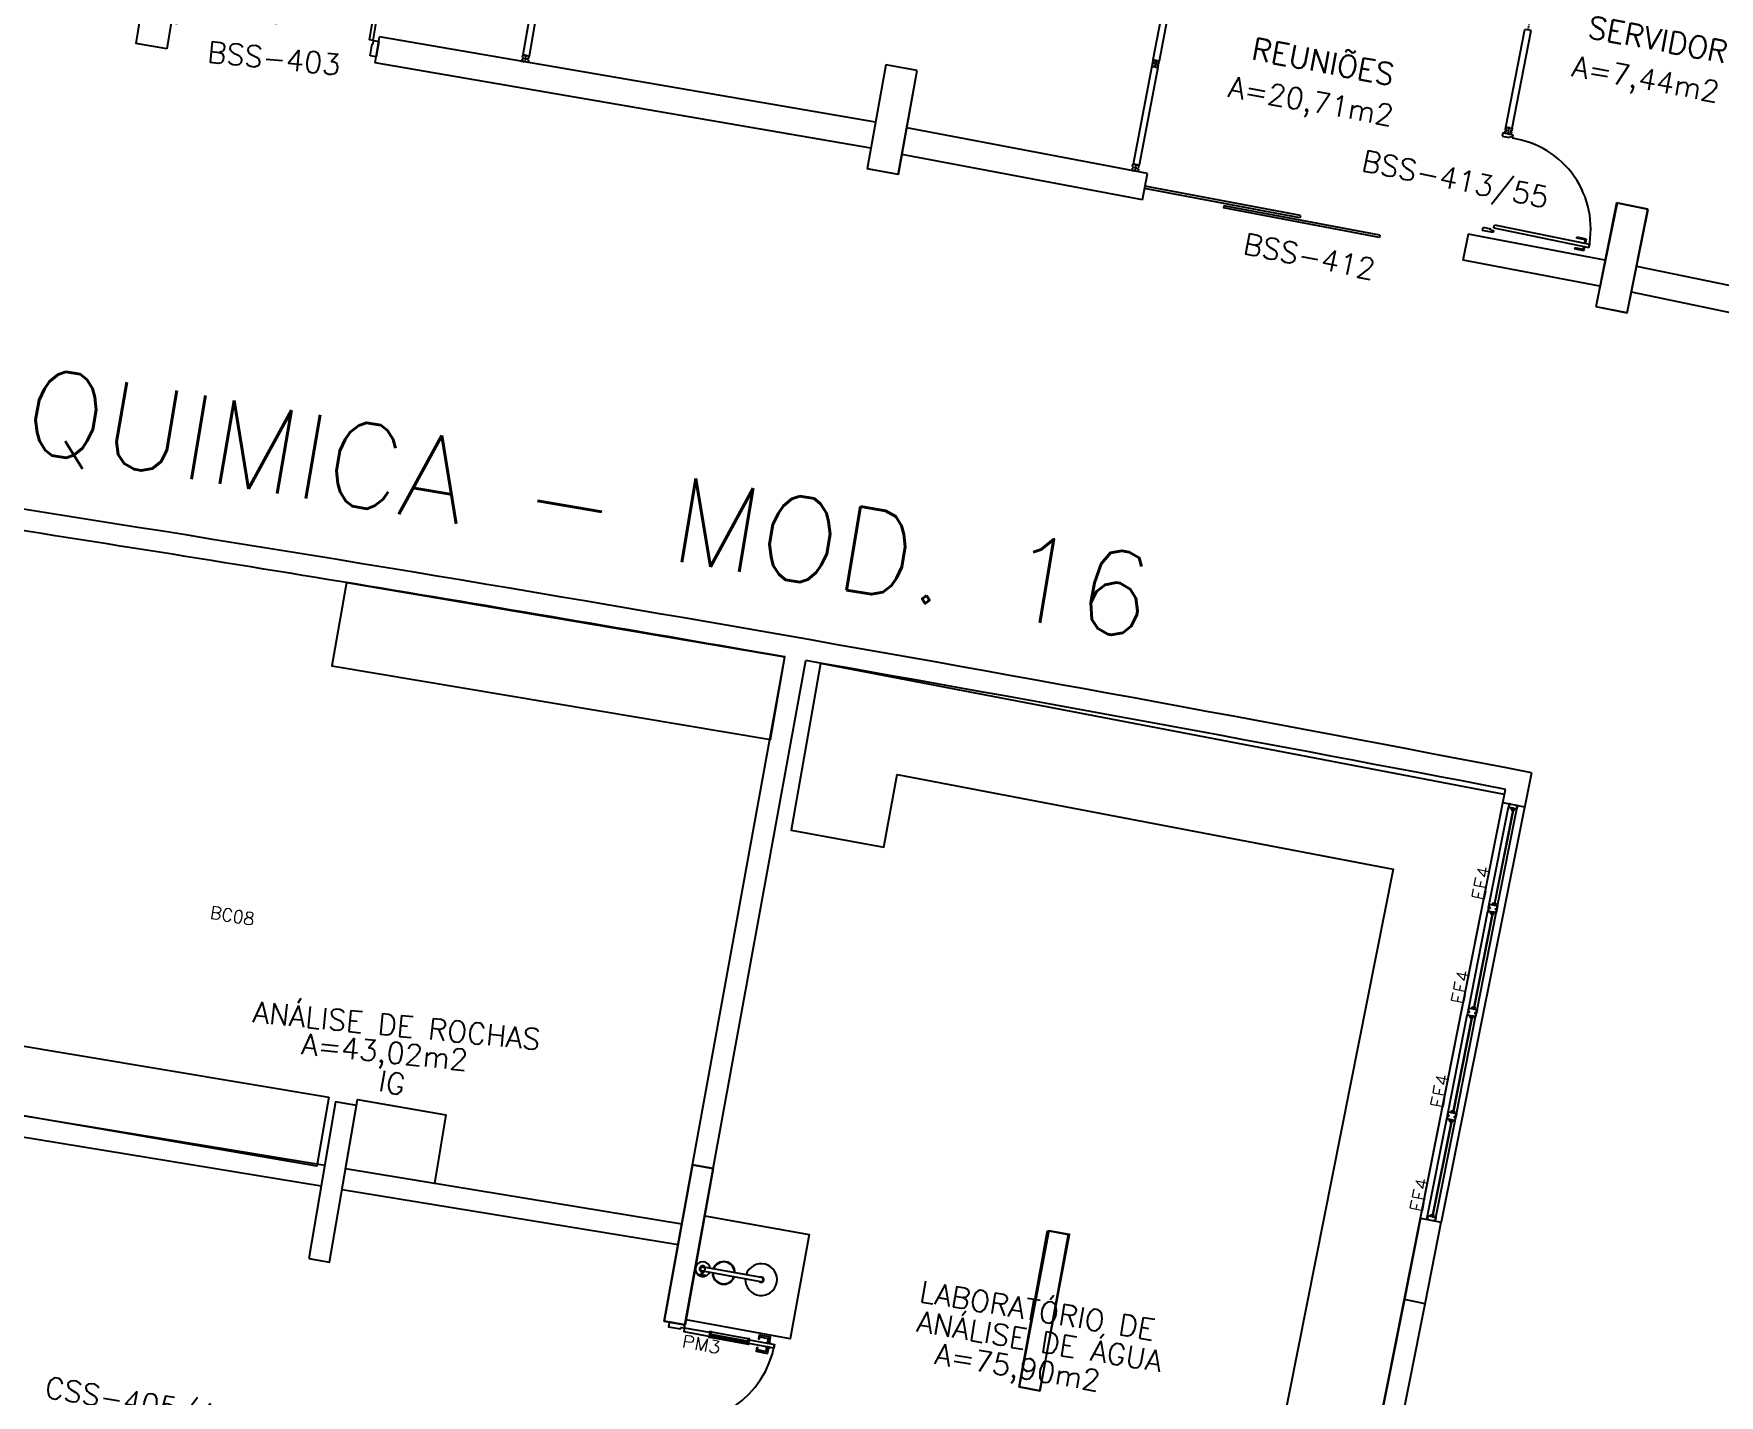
# Model space of a CAD drawing. Extents: x -152 to 150, y 325 to 437.
# Drawn here: x 65.61 to 81.53, y 393.81 to 406.67 of the extents above; entities that cross this region are included whole.
import ezdxf
from ezdxf.enums import TextEntityAlignment as Align

# ---------------------------------------------------------------- set-up
doc = ezdxf.new("R2010")
doc.units = 0
doc.header["$LTSCALE"] = 0.01
doc.header["$MEASUREMENT"] = 0
doc.layers.get('0').update_dxf_attribs({"linetype": 'CONTINUOUS'})
for name, color, linetype in [('ALV', 2, 'CONTINUOUS'), ('AR-BNC', 2, 'CONTINUOUS'), ('AR-BNC-CON', 2, 'CONTINUOUS'), ('AR-ESQ-V', 1, 'CONTINUOUS'), ('AR-EST-PIL', 1, 'CONTINUOUS'), ('AR-POR', 1, 'CONTINUOUS'), ('AR-SPK', 1, 'CONTINUOUS'), ('AREA', 2, 'CONTINUOUS'), ('BC-TEXTO', 2, 'CONTINUOUS'), ('CENTRO_DE_CUSTO', 1, 'CONTINUOUS'), ('DIV', 2, 'CONTINUOUS'), ('DIVISÓRIA', 2, 'CONTINUOUS'), ('DT-ESQ-BAGUETE-C', 1, 'CONTINUOUS'), ('DT-ESQ-MARCO-V', 1, 'CONTINUOUS'), ('DT-ESQ-PERFIL U-C', 1, 'CONTINUOUS'), ('DT-ESQ-VIDRO-C', 1, 'CONTINUOUS'), ('ESQUADRIA', 1, 'CONTINUOUS'), ('ESTR', 3, 'CONTINUOUS'), ('PF-TXT', 2, 'CONTINUOUS'), ('PM-FOLHA-C', 1, 'CONTINUOUS'), ('PM-FOLHA-V', 1, 'CONTINUOUS'), ('PM-FOLHA-V2', 1, 'CONTINUOUS'), ('PM-HATCH', 253, 'CONTINUOUS'), ('PM-MAÇANETA', 1, 'CONTINUOUS'), ('PM-MOVIMENTO', 1, 'CONTINUOUS'), ('PM-TELA-C', 1, 'CONTINUOUS'), ('PM-TXT', 2, 'CONTINUOUS'), ('PORTA', 2, 'CONTINUOUS'), ('TEXTO', 2, 'CONTINUOUS'), ('TEXTO-ENDEREÇO', 2, 'CONTINUOUS'), ('USO', 2, 'CONTINUOUS')]:
    doc.layers.add(name, color=color, linetype=linetype)
doc.styles.add('LEGENDA', font='romans.shx', dxfattribs={"height": 0.2})
doc.styles.add('S12', font='simplex.shx', dxfattribs={"height": 0.12})
doc.styles.add('UNB-100', font='simplex.shx', dxfattribs={"height": 3})
doc.styles.add('UNB-100-1', font='simplex.shx', dxfattribs={"height": 0.2})

# ---------------------------------------------------------------- blocks, each defined once
blk = doc.blocks.new('PILAR-SSC')
blk.add_lwpolyline([(0.003, -27.952), (0.203, -27.952), (0.203, -26.452), (0.003, -26.452)], close=True)
blk = doc.blocks.new('PTDP-SSC')
at = {"color": 2}
for p, q in [((0.055, 1.015), (0.09, 1.015)), ((0.055, 0.075), (0.055, 1.015)), ((0.09, 0.075), (0.09, 1.015)), ((1.91, 0.075), (1.91, 1.015)), ((1.945, 1.015), (1.91, 1.015)), ((1.945, 0.075), (1.945, 1.015)), ((0.05, 0.075), (0, 0.075)), ((0, 0.075), (0, -0.075)), ((0.05, 0.04), (0.05, 0.075)), ((0.06, 0.04), (0.05, 0.04)), ((0.055, 0.075), (0.09, 0.075)), ((0.06, -0.075), (0.06, 0.04)), ((1.945, 0.075), (1.91, 0.075)), ((1.94, -0.075), (1.94, 0.04)), ((1.94, 0.04), (1.95, 0.04)), ((1.95, 0.04), (1.95, 0.075)), ((1.95, 0.075), (2, 0.075)), ((2, 0.075), (2, -0.075)), ((0, -0.075), (0.06, -0.075)), ((2, -0.075), (1.94, -0.075))]:
    blk.add_line(p, q, dxfattribs=at)
at = {"color": 1}
for centre, start, end in [((0.055, 0.075), 0, 90), ((1.945, 0.075), 90, 180)]:
    blk.add_arc(centre, 0.94, start, end, dxfattribs=at)
blk = doc.blocks.new('A$C31074930')
at = {"layer": 'DIV', "linetype": 'Continuous', "rotation": 180}
blk.add_blockref('PTDP-SSC', (1.97, 0.067), dxfattribs=at)
blk = doc.blocks.new('MTT-SSC')
for p, q in [((-0.006, 0.03), (-0.03, 0.03)), ((-0.03, 0.008), (-0.03, 0.03)), ((-0.03, 0.008), (-0.02, 0.008)), ((-0.02, -0.008), (-0.02, 0.008)), ((-0.006, 0.0205), (-0.006, 0.03)), ((0.006, 0.0205), (-0.006, 0.0205)), ((0.0051, 0), (-0.0051, 0)), ((-0.0051, 0), (0.0051, 0)), ((0, -0.0051), (0, 0.0051)), ((0, 0.0051), (0, -0.0051)), ((0.006, 0.0205), (0.006, 0.03)), ((0.006, 0.03), (0.03, 0.03)), ((0.02, -0.008), (0.02, 0.008)), ((0.03, 0.008), (0.02, 0.008)), ((0.03, 0.008), (0.03, 0.03)), ((-0.03, -0.008), (-0.02, -0.008)), ((-0.03, -0.008), (-0.03, -0.03)), ((-0.03, -0.03), (-0.006, -0.03)), ((-0.03, -0.03), (-0.009, -0.03)), ((-0.009, -0.03), (-0.027, -0.03)), ((-0.006, -0.0205), (-0.006, -0.03)), ((-0.006, -0.0205), (-0.006, -0.03)), ((0.006, -0.0205), (-0.006, -0.0205)), ((-0.006, -0.0205), (0.006, -0.0205)), ((0.006, -0.0205), (0.006, -0.03)), ((0.006, -0.0205), (0.006, -0.03)), ((0.03, -0.03), (0.006, -0.03)), ((0.03, -0.008), (0.02, -0.008)), ((0.03, -0.008), (0.03, -0.03))]:
    blk.add_line(p, q)
blk = doc.blocks.new('DIVMT-SSC')
for p, q in [((0, 0.005), (0, -0.005)), ((0, -0.005), (0, 0.005)), ((-0.03, -0.03), (-0.03, -0.97)), ((0.006, -0.03), (-0.006, -0.03)), ((-0.005, 0), (0.005, 0)), ((0.005, 0), (-0.005, 0)), ((0.006, -0.02), (0.006, -0.03)), ((0.03, -0.03), (0.03, -0.97)), ((0.03, -0.97), (-0.03, -0.97)), ((-0.006, -0.98), (-0.006, -0.97)), ((-0.006, -0.98), (0.006, -0.98)), ((0.006, -1.001), (-0.006, -1.001)), ((0.005, -0.97), (-0.005, -0.97)), ((0, -0.994), (0, -1.007)), ((0, -1.02), (0, -1.021)), ((0.006, -0.98), (0.006, -0.97))]:
    blk.add_line(p, q)
blk.add_lwpolyline([(0.006, -0.02), (-0.006, -0.02), (0.006, -0.02), (0.006, -0.03), (0.03, -0.03), (0.03, -0.008), (0.02, -0.008), (0.02, 0.008), (0.03, 0.008), (0.03, 0.03), (0.006, 0.03), (0.006, 0.02), (-0.006, 0.02), (-0.006, 0.03), (-0.03, 0.03), (-0.03, 0.008), (-0.02, 0.008), (-0.02, -0.008), (-0.03, -0.008), (-0.03, -0.03), (-0.006, -0.03), (-0.006, -0.02), (-0.006, -0.03)])
blk = doc.blocks.new('PDV2D-SSC')
for p, q in [((-0.106, 0.965), (-0.076, 0.965)), ((-0.106, 0.05), (-0.106, 0.965)), ((-0.076, 0.05), (-0.076, 0.965)), ((-0.148, 0.925), (-0.108, 0.925)), ((-0.148, 0.925), (-0.148, 0.835)), ((-0.138, 0.835), (-0.148, 0.835)), ((-0.138, 0.915), (-0.108, 0.915)), ((-0.138, 0.915), (-0.138, 0.835)), ((-0.034, 0.925), (-0.074, 0.925)), ((-0.044, 0.915), (-0.074, 0.915)), ((-0.044, 0.915), (-0.044, 0.835)), ((-0.044, 0.835), (-0.034, 0.835)), ((-0.034, 0.925), (-0.034, 0.835)), ((-0.95, 0.05), (-0.97, 0.05)), ((-0.97, 0.05), (-0.97, 0.035)), ((-0.97, 0.035), (-0.97, -0.035)), ((-0.95, 0.02), (-0.95, 0.05)), ((-0.95, 0.02), (-0.94, 0.02)), ((-0.94, -0.05), (-0.94, 0.02)), ((-0.076, 0.05), (-0.106, 0.05)), ((-0.051, 0.02), (-0.061, 0.02)), ((-0.061, -0.05), (-0.061, 0.02)), ((-0.051, 0.05), (-0.031, 0.05)), ((-0.051, 0.02), (-0.051, 0.05)), ((-0.031, 0.05), (-0.031, -0.05)), ((-0.97, -0.035), (-0.97, -0.05)), ((-0.97, -0.05), (-0.94, -0.05)), ((-0.031, -0.05), (-0.061, -0.05))]:
    blk.add_line(p, q)
at = {"color": 1}
blk.add_arc((-0.076, 0.1), 0.865, 90, 183.3214, dxfattribs=at)
blk = doc.blocks.new('EF4')
at = {"layer": 'DT-ESQ-BAGUETE-C', "ltscale": 0.1}
for points in [[(0.049, -0.029), (0.036, -0.029), (0.036, -0.028), (0.049, -0.028), (0.049, -0.017), (0.036, -0.017), (0.036, -0.015), (0.049, -0.015, -0.336705), (0.05, -0.017, -0.068021), (0.05, -0.017), (0.05, -0.028, -0.414214)], [(0.951, -0.029), (0.964, -0.029), (0.964, -0.028), (0.951, -0.028), (0.951, -0.017), (0.964, -0.017), (0.964, -0.015), (0.951, -0.015, 0.336705), (0.949, -0.017, 0.068021), (0.949, -0.017), (0.949, -0.028, 0.414214)]]:
    blk.add_lwpolyline(points, format="xyb", close=True, dxfattribs=at)
at = {"layer": 'DT-ESQ-MARCO-V', "ltscale": 0.1}
for p, q in [((0.033, 0.015), (0.967, 0.015)), ((0.033, -0.065), (0.967, -0.065))]:
    blk.add_line(p, q, dxfattribs=at)
at = {"layer": 'DT-ESQ-PERFIL U-C', "ltscale": 0.1}
for points in [[(0.035, -0.032), (0.035, -0.037), (0.053, -0.037, -1), (0.053, -0.04), (0.035, -0.04), (0.035, -0.064, -0.414214), (0.033, -0.065), (0.001, -0.065, -0.414214), (0, -0.064), (0, -0.05), (0.001, -0.05), (0.001, -0.064), (0.033, -0.064), (0.033, -0.04, -0.414214), (0.035, -0.039, -0.414214), (0.033, -0.037), (0.033, -0.032), (0.033, 0.013), (0.001, 0.013), (0.001, 0), (0, 0), (0, 0.013, -0.414214), (0.001, 0.015), (0.033, 0.015, -0.414214), (0.035, 0.013)], [(0.965, -0.032), (0.965, -0.037), (0.947, -0.037, 1), (0.947, -0.04), (0.965, -0.04), (0.965, -0.064, 0.414214), (0.967, -0.065), (0.998, -0.065, 0.414214), (1, -0.064), (1, -0.05), (0.998, -0.05), (0.998, -0.064), (0.967, -0.064), (0.967, -0.04, 0.414214), (0.965, -0.039, 0.414214), (0.967, -0.037), (0.967, -0.032), (0.967, 0.013), (0.998, 0.013), (0.998, 0), (1, 0), (1, 0.013, 0.414214), (0.998, 0.015), (0.967, 0.015, 0.414214), (0.965, 0.013)]]:
    blk.add_lwpolyline(points, format="xyb", close=True, dxfattribs=at)
for points in [[(0.035, -0.039), (0.053, -0.039)], [(0.965, -0.039), (0.947, -0.039)]]:
    blk.add_lwpolyline(points, dxfattribs=at)
at = {"layer": 'DT-ESQ-VIDRO-C', "ltscale": 0.1}
blk.add_lwpolyline([(0.964, -0.03), (0.036, -0.03), (0.036, -0.036), (0.964, -0.036)], close=True, dxfattribs=at)
at = {"layer": 'PF-TXT', "style": 'S12', "width": 1.1}
blk.add_attdef('EF', (0.053, 0.069), '', height=0.12, dxfattribs=at)
blk = doc.blocks.new('PM5')
at = {"layer": 'PM-HATCH'}
h = blk.add_hatch(dxfattribs=at)
h.set_pattern_fill('NET3', color=256, scale=0.002, angle=45, style=0)
h.set_pattern_definition([(135, (192.3709505, -142.5504116), (0.00449012806, 0.00449012806), []), (75, (192.3709505, -142.5504116), (0.006133629, -0.00164350094), []), (15, (192.3709505, -142.5504116), (0.00164350094, -0.006133629), [])])
h.paths.add_polyline_path([(0.048, 0.697), (0.046, 0.697), (0.046, 0.317), (0.048, 0.317)])
h = blk.add_hatch(dxfattribs=at)
h.set_pattern_fill('NET3', color=256, scale=0.002, angle=45, style=0)
h.set_pattern_definition([(45, (-190.5109505, -142.5504116), (-0.00449012806, 0.00449012806), []), (105, (-190.5109505, -142.5504116), (-0.006133629, -0.00164350094), []), (165, (-190.5109505, -142.5504116), (-0.00164350094, -0.006133629), [])])
h.paths.add_polyline_path([(1.812, 0.697), (1.814, 0.697), (1.814, 0.317), (1.812, 0.317)])
at = {"layer": 'PM-FOLHA-C'}
for p, q in [((0.03, 0.697), (0.048, 0.697)), ((0.048, 0.697), (0.048, 0.682)), ((1.83, 0.697), (1.812, 0.697)), ((1.812, 0.697), (1.812, 0.682)), ((0.048, 0.317), (0.048, 0.332)), ((1.812, 0.317), (1.812, 0.332)), ((0.03, 0.317), (0.048, 0.317)), ((1.83, 0.317), (1.812, 0.317))]:
    blk.add_line(p, q, dxfattribs=at)
for points in [[(0.03, 0.697), (0.03, 0.94), (0.065, 0.94), (0.065, 0.682), (0.048, 0.682)], [(1.83, 0.697), (1.83, 0.94), (1.795, 0.94), (1.795, 0.682), (1.812, 0.682)], [(0.065, 0.697), (0.065, 0.697), (0.075, 0.697), (0.075, 0.682), (0.065, 0.682)], [(1.795, 0.697), (1.795, 0.697), (1.785, 0.697), (1.785, 0.682), (1.795, 0.682)], [(0.03, 0.317), (0.03, 0.075), (0.065, 0.075), (0.065, 0.332), (0.048, 0.332)], [(0.065, 0.317), (0.065, 0.317), (0.075, 0.317), (0.075, 0.332), (0.065, 0.332)], [(1.795, 0.317), (1.795, 0.317), (1.785, 0.317), (1.785, 0.332), (1.795, 0.332)], [(1.83, 0.317), (1.83, 0.075), (1.795, 0.075), (1.795, 0.332), (1.812, 0.332)]]:
    blk.add_lwpolyline(points, dxfattribs=at)
for points in [[(0.046, 0.697), (0.02, 0.697), (0.02, 0.682), (0.046, 0.682)], [(1.814, 0.697), (1.84, 0.697), (1.84, 0.682), (1.814, 0.682)], [(0.046, 0.332), (0.02, 0.332), (0.02, 0.317), (0.046, 0.317)], [(1.814, 0.332), (1.84, 0.332), (1.84, 0.317), (1.814, 0.317)]]:
    blk.add_lwpolyline(points, close=True, dxfattribs=at)
at = {"layer": 'PM-FOLHA-V'}
for p, q in [((0.02, 0.332), (0.02, 0.682)), ((0.065, 0.682), (0.065, 0.332)), ((0.075, 0.682), (0.075, 0.332)), ((1.785, 0.682), (1.785, 0.332)), ((1.795, 0.682), (1.795, 0.332)), ((1.84, 0.332), (1.84, 0.682))]:
    blk.add_line(p, q, dxfattribs=at)
at = {"layer": 'PM-FOLHA-V2'}
for points in [[(0.01, -0.065), (0.01, -0.075), (0.045, -0.075), (0.045, 0.04), (0.03, 0.04), (0.03, 0.075), (0.01, 0.075), (0.01, 0.065), (0, 0.065), (0, -0.065)], [(1.85, -0.065), (1.85, -0.075), (1.815, -0.075), (1.815, 0.04), (1.83, 0.04), (1.83, 0.075), (1.85, 0.075), (1.85, 0.065), (1.86, 0.065), (1.86, -0.065)]]:
    blk.add_lwpolyline(points, close=True, dxfattribs=at)
at = {"layer": 'PM-MAÇANETA'}
for points in [[(0.025, 0.89), (-0.03, 0.89), (-0.03, 0.78), (0.005, 0.78), (0.005, 0.79), (-0.015, 0.79), (-0.015, 0.868, -0.414214), (-0.013, 0.87), (0.025, 0.87)], [(0.125, 0.89), (0.07, 0.89), (0.07, 0.87), (0.109, 0.87, -0.414214), (0.11, 0.868), (0.11, 0.79), (0.09, 0.79), (0.09, 0.78), (0.125, 0.78)]]:
    blk.add_lwpolyline(points, format="xyb", close=True, dxfattribs=at)
for points in [[(0.025, 0.86), (0.025, 0.9), (0.03, 0.9), (0.03, 0.86)], [(0.07, 0.86), (0.07, 0.9), (0.065, 0.9), (0.065, 0.86)]]:
    blk.add_lwpolyline(points, close=True, dxfattribs=at)
at = {"layer": 'PM-MOVIMENTO'}
for centre, start, end in [((0.03, 0.04), 0, 90), ((1.83, 0.04), 90, 180)]:
    blk.add_arc(centre, 0.9, start, end, dxfattribs=at)
at = {"layer": 'PM-TELA-C'}
for points in [[(0.048, 0.697), (0.046, 0.697), (0.046, 0.317), (0.048, 0.317)], [(1.812, 0.697), (1.814, 0.697), (1.814, 0.317), (1.812, 0.317)]]:
    blk.add_lwpolyline(points, close=True, dxfattribs=at)
at = {"layer": 'PM-TXT', "style": 'S12', "width": 1.1}
blk.add_attdef('PM', (0.213, 0.075), '', height=0.12, rotation=90, dxfattribs=at)
blk = doc.blocks.new('BC19')
at = {"layer": 'AR-BNC'}
blk.add_lwpolyline([(-0.002, 0), (-0.002, -1.6), (0.887, -1.606), (0.892, -0.908), (5.66, -0.982), (5.425, -11.475), (6.32, -11.475), (6.575, -0.103)], close=True, dxfattribs=at)
at = {"layer": 'BC-TEXTO', "style": 'S12'}
for tag, p, flags in [('BANCADA', (0.957, -0.873), 2), ('TAMANHO', (0.957, -1.073), 3), ('ACABAMENTO', (0.957, -1.273), 3), ('APOIO', (0.957, -1.473), 3)]:
    blk.add_attdef(tag, p, '', height=0.12, dxfattribs=dict(at, flags=flags))
blk = doc.blocks.new('BC10')
blk.add_line((-4.198, 0.008), (0.002, 0))
at = {"layer": 'AR-BNC-CON'}
blk.add_lwpolyline([(-4.198, 0.008), (-4.204, -0.792), (-0.004, -0.792), (0.002, 0)], close=True, dxfattribs=at)
at = {"layer": 'BC-TEXTO', "style": 'S12'}
for tag, p, flags in [('BANCADA', (-4.139, -0.757), 2), ('TAMANHO', (-4.139, -0.957), 3), ('ACABAMENTO', (-4.139, -1.157), 3), ('APOIO', (-4.139, -1.357), 3)]:
    blk.add_attdef(tag, p, '', height=0.12, dxfattribs=dict(at, flags=flags))
blk = doc.blocks.new('BC11')
at = {"layer": 'AR-BNC-CON'}
blk.add_lwpolyline([(-0.002, 0.663), (-0.002, 0), (-3.147, -0.008), (-3.154, 0.642)], close=True, dxfattribs=at)
at = {"layer": 'BC-TEXTO', "style": 'S12'}
for tag, p, flags in [('BANCADA', (-3.095, 0.497), 2), ('TAMANHO', (-3.095, 0.297), 3), ('ACABAMENTO', (-3.095, 0.097), 3), ('APOIO', (-3.095, -0.103), 3)]:
    blk.add_attdef(tag, p, '', height=0.12, dxfattribs=dict(at, flags=flags))
blk = doc.blocks.new('BC12')
at = {"layer": 'AR-BNC'}
blk.add_lwpolyline([(0.848, 0.662), (0.85, 0.002), (0, 0), (0.001, 0.663)], close=True, dxfattribs=at)
at = {"layer": 'BC-TEXTO', "style": 'S12'}
for tag, p, flags in [('BANCADA', (0.066, 0.494), 2), ('TAMANHO', (0.066, 0.294), 3), ('ACABAMENTO', (0.066, 0.094), 3), ('APOIO', (0.066, -0.106), 3)]:
    blk.add_attdef(tag, p, '', height=0.12, dxfattribs=dict(at, flags=flags))
blk = doc.blocks.new('chuveiro-emerg')
at = {"layer": 'AR-SPK'}
for p, q in [((0.63, 0.02), (0.092, 0.02)), ((0.04, -0.053), (0.1, -0.053)), ((0.04, -0.057), (0.1, -0.057)), ((0.065, -0.03), (0.065, -0.053)), ((0.075, -0.03), (0.075, -0.053)), ((0.63, -0.02), (0.092, -0.02))]:
    blk.add_line(p, q, dxfattribs=at)
blk.add_lwpolyline([(0, 0.5), (1, 0.5), (1, -0.5), (0, -0.5)], close=True, dxfattribs=at)
blk.add_circle((0.07, 0), 0.02, dxfattribs=at)
for centre, radius, start, end in [((0.07, 0), 0.0699, 16.6348, 343.3652), ((0.07, 0), 0.03, 41.8103, 318.1897), ((0.271, 0), 0.107, 10.7532, 169.2468), ((0.271, 0), 0.103, 10.7532, 169.2468), ((0.63, 0), 0.15, 187.6623, 172.3377), ((0.63, 0), 0.025, 233.1301, 126.8699), ((0.63, 0), 0.02, 270, 90), ((0.04, -0.055), 0.002, 90, 270), ((0.1, -0.055), 0.002, 270, 90), ((0.271, 0), 0.107, 190.7532, 349.2468), ((0.271, 0), 0.103, 190.7532, 349.2468)]:
    blk.add_arc(centre, radius, start, end, dxfattribs=at)

msp = doc.modelspace()

# ---------------------------------------------------------------- linework, layer by layer
at = {"layer": 'ALV'}
for p, q in [((68.837, 406.396), (68.879, 406.642)), ((73.562, 405.837), (68.879, 406.642)), ((73.518, 405.591), (68.837, 406.396)), ((76.129, 405.353), (73.857, 405.783)), ((76.129, 405.353), (73.858, 405.783)), ((76.082, 405.104), (73.812, 405.532)), ((76.082, 405.104), (76.129, 405.353)), ((79.159, 404.779), (79.109, 404.531)), ((80.449, 404.534), (79.159, 404.779)), ((80.45, 404.534), (79.159, 404.779)), ((80.403, 404.288), (79.11, 404.532)), ((80.403, 404.288), (79.11, 404.532)), ((81.854, 404.246), (80.751, 404.474)), ((81.804, 404.001), (80.7, 404.229)), ((71.833, 395.987), (72.707, 400.785)), ((72.03, 395.952), (72.904, 400.751)), ((79.755, 399.691), (78.905, 395.446)), ((78.709, 395.485), (79.512, 399.534)), ((65.187, 396.506), (68.361, 395.985)), ((65.155, 396.309), (68.327, 395.788)), ((68.558, 395.953), (71.732, 395.431)), ((68.524, 395.755), (71.697, 395.235)), ((78.709, 395.485), (78.556, 394.715)), ((78.709, 395.485), (78.905, 395.446)), ((78.752, 394.676), (78.905, 395.446))]:
    msp.add_line(p, q, dxfattribs=at)
msp.add_lwpolyline([(79.487, 399.409), (79.69, 399.368)], dxfattribs=at)
for radius, start, end in [(407.142, 79.06978, 81.21897), (406.942, 80.07339, 81.19781), (406.942, 79.09917, 80.04523)]:
    msp.add_arc((2.556, -0.065), radius, start, end, dxfattribs=at)
at = {"layer": 'AR-EST-PIL'}
for points in [[(71.833, 395.987), (72.03, 395.952), (71.763, 394.476), (71.566, 394.511)], [(75.185, 395.366), (75.382, 395.33), (75.114, 393.854), (74.918, 393.89)]]:
    msp.add_lwpolyline(points, close=True, dxfattribs=at)
at = {"layer": 'ESQUADRIA'}
for p, q in [((77.57, 404.934), (76.102, 405.211)), ((77.574, 404.954), (76.106, 405.231)), ((76.851, 405.047), (76.847, 405.027)), ((78.321, 404.748), (76.847, 405.026)), ((78.324, 404.768), (76.851, 405.046)), ((77.574, 404.954), (77.57, 404.934)), ((78.324, 404.768), (78.321, 404.748))]:
    msp.add_line(p, q, dxfattribs=at)
at = {"layer": 'ESTR'}
for p, q in [((66.739, 407.565), (66.577, 406.579)), ((66.874, 406.53), (67.035, 407.517)), ((66.874, 406.53), (66.578, 406.578)), ((73.66, 406.378), (73.482, 405.394)), ((73.66, 406.378), (73.482, 405.394)), ((73.955, 406.325), (73.66, 406.378)), ((73.956, 406.325), (73.66, 406.378)), ((73.777, 405.341), (73.955, 406.325)), ((73.778, 405.341), (73.956, 406.325)), ((73.777, 405.341), (73.482, 405.394)), ((73.778, 405.341), (73.483, 405.394)), ((80.56, 405.073), (80.365, 404.092)), ((80.564, 405.072), (80.365, 404.092)), ((80.854, 405.015), (80.56, 405.073)), ((80.858, 405.012), (80.564, 405.072)), ((80.659, 404.032), (80.858, 405.012)), ((80.66, 404.034), (80.854, 405.015)), ((80.66, 404.034), (80.366, 404.092)), ((80.659, 404.032), (80.366, 404.092))]:
    msp.add_line(p, q, dxfattribs=at)

# ---------------------------------------------------------------- block references
at = {"layer": 'ALV', "rotation": 350.100923814251}
msp.add_blockref('BC11', (68.288, 395.973), dxfattribs=at)
at = {"layer": 'AR-BNC-CON'}
for name, p, rotation in [('BC10', (72.704, 400.786), 350.4793056579523), ('BC19', (73.044, 400.723), 350.0636090497904), ('BC12', (68.558, 395.951), 350.3387047794469)]:
    msp.add_blockref(name, p, dxfattribs=dict(at, rotation=rotation))
at = {"layer": 'AR-ESQ-V', "rotation": 78.78238881703912}
for p in [(79.366, 398.413), (79.172, 397.432), (78.977, 396.451), (78.783, 395.47)]:
    msp.add_blockref('EF4', p, dxfattribs=at).add_auto_attribs({'EF': 'EF4'})
at = {"layer": 'AR-POR', "rotation": 259.6746532388406}
msp.add_blockref('PM5', (71.69, 394.489), dxfattribs=at).add_auto_attribs({'PM': 'PM3'})
at = {"layer": 'AR-SPK', "rotation": 349.7561014198695}
msp.add_blockref('chuveiro-emerg', (71.862, 395.015), dxfattribs=at)
at = {"layer": 'DIV'}
for name, p, rotation in [('DIVMT-SSC', (70.426, 407.422), 350.2439024390236), ('DIVMT-SSC', (76.392, 407.371), 349.196367064957), ('MTT-SSC', (70.256, 406.436), 350.2439024390236), ('DIVMT-SSC', (76.205, 406.388), 349.196367064957), ('PDV2D-SSC', (79.338, 404.774), 258.3533823539797), ('MTT-SSC', (76.017, 405.405), 349.196367064957)]:
    msp.add_blockref(name, p, dxfattribs=dict(at, rotation=rotation))
at = {"layer": 'DIVISÓRIA', "xscale": -1, "rotation": 169.0229969835877}
msp.add_blockref('DIVMT-SSC', (79.539, 405.755), dxfattribs=at)
at = {"layer": 'ESTR'}
for p, rotation in [((72.943, 422.651), 350.2439024390236), ((76.534, 422.018), 349.7560975609763), ((80.12, 421.355), 349.2682926829277), ((83.7, 420.662), 348.7804878048768)]:
    msp.add_blockref('PILAR-SSC', p, dxfattribs=dict(at, rotation=rotation))
at = {"layer": 'PORTA', "xscale": 0.9800000000000026, "yscale": 0.9800000000000182, "zscale": 0.98, "rotation": 170.4577811201176}
msp.add_blockref('A$C31074930', (68.841, 406.596), dxfattribs=at)

# ---------------------------------------------------------------- texts
at = {"layer": 'AREA', "style": 'UNB-100'}
for s, p in [('A=7,44m2', (80.818, 406.146)), ('A=20,71m2', (77.656, 405.937))]:
    msp.add_text(s, height=0.2, rotation=349.7189, dxfattribs=at).set_placement(p, align=Align.CENTER)
for s, rotation, p in [('A=43,02m2', 354.3257, (68.134, 397.033)), ('A=75,90m2', 350.4463, (74.11, 394.108))]:
    msp.add_text(s, height=0.2, rotation=rotation, dxfattribs=at).set_placement(p)
at = {"layer": 'BC-TEXTO', "style": 'S12', "flags": 2}
msp.add_attdef('BC08', (67.271, 398.316), 'BC08', height=0.12, rotation=350.5376, dxfattribs=at)
msp.add_attdef('BC08', (67.271, 398.316), 'BC08', height=0.12, rotation=350.5376, dxfattribs=at)
at = {"layer": 'CENTRO_DE_CUSTO', "linetype": 'Continuous', "style": 'UNB-100'}
msp.add_text('IG', height=0.2, rotation=350.0543, dxfattribs=at).set_placement((68.857, 396.685))
at = {"layer": 'TEXTO', "style": 'UNB-100'}
for s, p in [('SERVIDOR', (80.932, 406.515)), ('REUNIÕES', (77.77, 406.306))]:
    msp.add_text(s, height=0.2075, rotation=349.3606, dxfattribs=at).set_placement(p, align=Align.CENTER)
for s, rotation, p in [('ANÁLISE DE ROCHAS', 354.4369, (67.675, 397.335)), ('LABORATÓRIO DE', 350.5575, (73.967, 394.697)), ('ANÁLISE DE ÁGUA', 350.5575, (73.94, 394.414))]:
    msp.add_text(s, height=0.2, rotation=rotation, dxfattribs=at).set_placement(p)
at = {"layer": 'TEXTO-ENDEREÇO', "style": 'UNB-100-1'}
for s, rotation, p in [('BSS-403', 354.332, (67.872, 406.34)), ('BSS-413/55', 348.5074, (79.017, 405.2)), ('BSS-412', 348.5074, (77.639, 404.47)), ('CSS-405/41', 350.4942, (66.591, 393.644))]:
    msp.add_text(s, height=0.2, rotation=rotation, dxfattribs=at).set_placement(p, align=Align.CENTER)
at = {"layer": 'USO', "style": 'LEGENDA'}
msp.add_text('GEOQUIMICA - MOD. 16', height=0.8, rotation=350.3782, dxfattribs=at).set_placement((63.383, 403.096))

doc.saveas('drawing.dxf')
